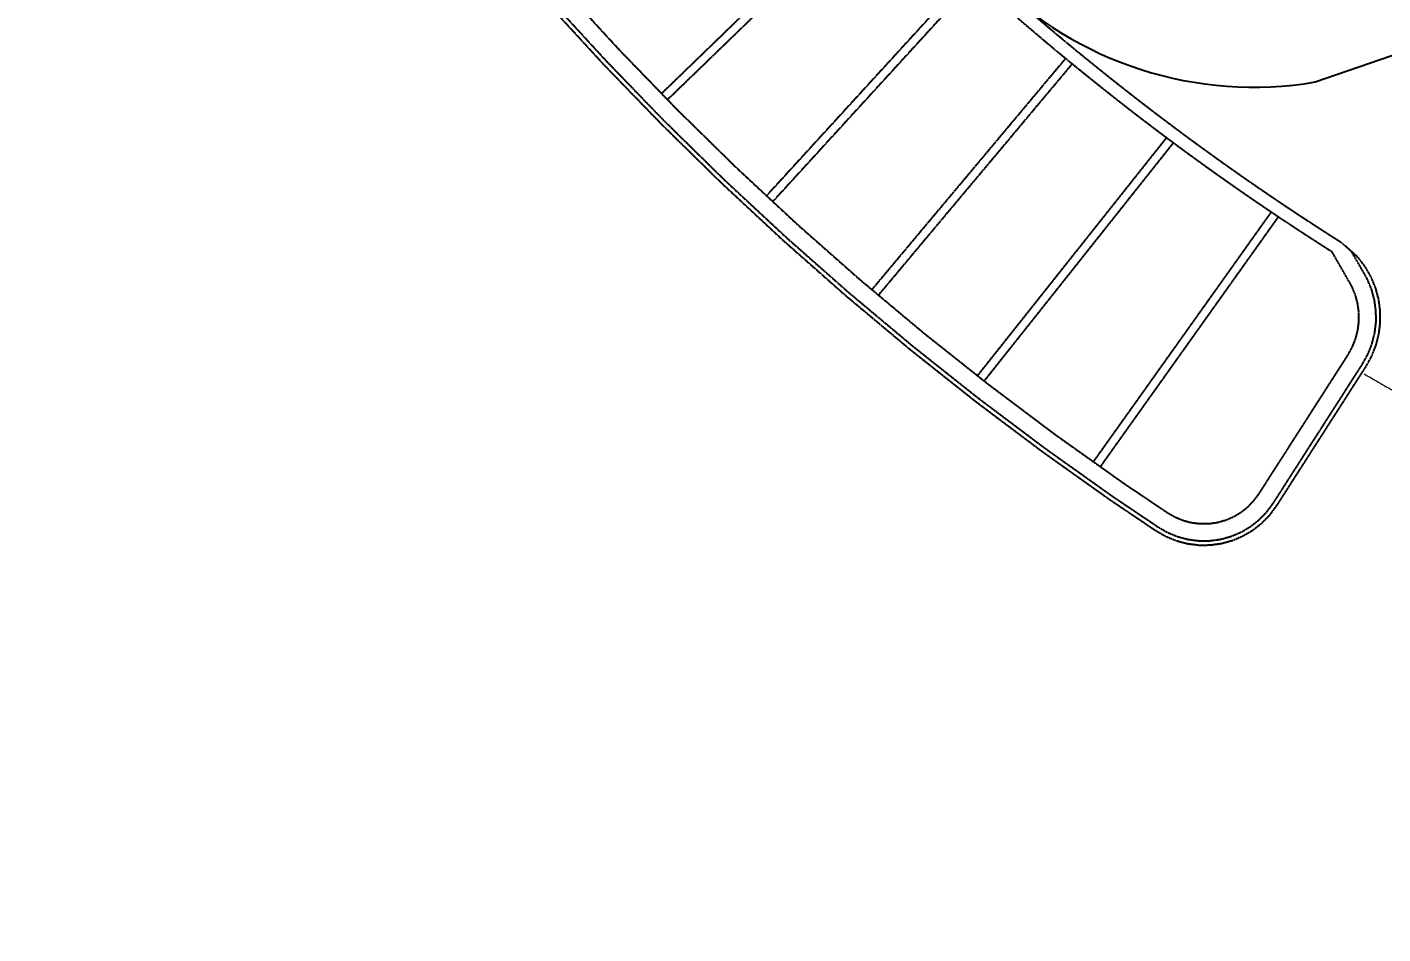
# Model space of a CAD drawing. Header units: millimetres. Extents: x -11451263 to 11578383104, y -507 to 1450429.
# Drawn here: x 11373543 to 11405246, y 1017327 to 1038542 of the extents above; entities that cross this region are included whole.
import ezdxf

# ---------------------------------------------------------------- set-up
doc = ezdxf.new("R2010")
doc.units = ezdxf.units.MM
doc.header["$MEASUREMENT"] = 0
for name, pattern in [('DASH', [0.35, 0.25, -0.1]), ('DASH2-1', [3, 2, -1]), ('HIDDEN', [0.375, 0.25, -0.125])]:
    doc.linetypes.add(name, pattern=pattern)
doc.layers.get('0').update_dxf_attribs({"linetype": 'CONTINUOUS', "lineweight": 13})
doc.layers.get('Defpoints').update_dxf_attribs({"color": 5, "linetype": 'CONTINUOUS', "lineweight": 13})
doc.layers.add('canopy', color=2, linetype='DASH')
for name, color, linetype, lineweight in [('KT-Kich thuoc', 159, 'CONTINUOUS', 18), ('KT-Net khuat', 8, 'HIDDEN', 18), ('KT-Net thay', 7, 'CONTINUOUS', 25)]:
    doc.layers.add(name, color=color, linetype=linetype, lineweight=lineweight)

# ---------------------------------------------------------------- blocks, each defined once
blk = doc.blocks.new('WWW')
at = {"layer": 'Defpoints', "linetype": 'DASH2-1', "lineweight": 13, "ltscale": 1000, "flags": 128}
blk.add_lwpolyline([(11429816.83619249, 1022160.11654377), (11450185.49670112, 1019986.391927242), (11488615.66733754, 1021167.255579472), (11491469.21243858, 1024811.360972404), (11462655.78743005, 1159053.890039921), (11457975.31629252, 1176930.890178204), (11455625.97722399, 1177744.852323532), (11446686.1578691, 1170981.351434231), (11423166.61122441, 1153069.948107719), (11399484.09766066, 1135982.713739872, 0.6848770391193201), (11429816.83619249, 1022160.116543293)], format="xyb", dxfattribs=at)
blk = doc.blocks.new('jghjghjgh')
at = {"layer": 'Defpoints', "linetype": 'HIDDEN', "ltscale": 3000}
blk.add_lwpolyline([(11394694.25461554, 1039953.835560107), (11396593.20741198, 1038249.648662524), (11398561.07576513, 1036625.531335134), (11400594.48670501, 1035084.268352953), (11402689.95479796, 1033628.50250117), (11404565.19286423, 1032437.704732514), (11401425.43196725, 1027323.984116425), (11399368.69566478, 1028630.035355332), (11397069.15783085, 1030227.572757485), (11394837.72252811, 1031918.932119134), (11392678.21457483, 1033701.213073018), (11390594.33535708, 1035571.359432462), (11388589.65648426, 1037526.164439919), (11386667.61366845, 1039562.276277306)], dxfattribs=at)
blk = doc.blocks.new('khgklh')
at = {"ltscale": 5}
blk.add_wipeout([(-47278.18912207483, -41471.12722313382), (-48089.484957259156, -42142.08837353172), (-48288.67031115852, -42889.00286428085), (-48102.73852866702, -43612.34560443474), (-47922.51660508287, -43939.74766264946), (-47058.48383604735, -45509.401905159124), (-45990.437687247984, -47252.82646520353), (-44814.74950312265, -49062.60001582385), (-43184.92007588037, -51386.17313538575), (-41470.319843968384, -53692.63750632329), (-38935.595576243475, -56681.24537455), (-36568.92276664637, -59127.539673744825), (-34131.86845097878, -61572.836340038695), (-31945.905914274983, -63537.47932850512), (-29309.065346600524, -65696.49088001544), (-26544.794602526355, -67760.20985788747), (-25001.57704249961, -68829.99487190816), (-24083.316211557023, -69309.65156913328), (-23284.20832861402, -69358.85880683281), (-22412.891320336617, -69025.63099234027), (-21934.629451861612, -68557.42965265422), (-19706.29760541395, -65080.899354779285), (-19455.031721604995, -64306.783374937135), (-19477.059631615884, -63626.91752529553), (-19788.1433051359, -62873.0295884976), (-20106.830864846714, -62517.28609241512), (-20810.51578617844, -62002.72493344353), (-24039.340480445862, -59768.953578929795), (-27591.749988206135, -56932.95345295036), (-30997.0123507702, -53750.46678262186), (-35200.27143942007, -49171.801879222396), (-37646.78798609228, -45747.47350595112), (-40028.5476658004, -42053.133123464664), (-40881.254089072354, -40556.76540338634), (-41349.97237557732, -40053.00534104964), (-41813.27585067973, -39846.085734733744), (-42437.70609428547, -39820.94819633489), (-43756.883435966454, -40255.403276406374), (-47278.189122075215, -41471.12722313393)], dxfattribs=at).translate(0, 0, -4.458557435840575e-05)
at = {"layer": 'canopy', "ltscale": 5}
for p, q in [((-36246.43560104072, -58815.54875485355), (-31266.93652279489, -53998.1214004372)), ((-36107.37282287329, -58959.28999364225), (-31127.87374462746, -54141.86263922614)), ((-33791.20279422402, -61206.848757862), (-29060.95620875247, -56030.73846889182)), ((-38562.83864487521, -56347.93604099506), (-37246.52672974579, -57781.81176471699)), ((-33643.56582737528, -61341.76845998073), (-28913.31924190372, -56165.65817101102)), ((-37246.52672974579, -57781.81176471699), (-35893.13139235228, -59180.73910481983)), ((-31326.72280088812, -63403.86944692361), (-26796.06895557046, -57994.43858330941)), ((-31173.39677237161, -63532.2872376669), (-26642.74292705394, -58122.8563740527)), ((-35893.13139235228, -59180.73910481983), (-34503.58017355576, -60543.75929688092)), ((-28856.86234891042, -65417.09014347091), (-24435.42717253976, -59848.17060346052)), ((-28700.22727552429, -65541.45032112196), (-24278.79209915362, -59972.5307811118)), ((-34503.58017355576, -60543.75929688092), (-33078.82541489042, -61869.93821884284)), ((-26145.61841902509, -67430.62615695351), (-21985.64899471402, -61587.30301242287)), ((-25982.68949974701, -67546.61825695669), (-21822.72007543594, -61703.29511242581)), ((-33078.82541489042, -61869.93821884284), (-31619.84356826916, -63158.36695962737)), ((-20102.37700936757, -63330.69440049666), (-20570.44113158435, -62512.39627333835)), ((-31619.84356826916, -63158.36695962737), (-30127.63454570062, -64408.16249571496)), ((-20030.02604193613, -63506.03153395548), (-20102.37700936757, -63330.69440049666)), ((-20022.599608358, -63524.02894807898), (-20030.02604193613, -63506.03153395548)), ((-19968.19856432639, -63725.97757942916), (-20022.599608358, -63524.02894807898)), ((-19941.97648147307, -63919.15778498503), (-19968.19856432639, -63725.97757942916)), ((-19940.06707396545, -63933.22454821051), (-19941.97648147307, -63919.15778498503)), ((-19938.92570888251, -64103.72072560445), (-19940.06707396545, -63933.22454821051)), ((-20015.71370857023, -64552.63128051662), (-19964.02128565125, -64349.97247408645)), ((-19964.02128565125, -64349.97247408645), (-19938.66698861681, -64142.36744394235)), ((-19938.66698861681, -64142.36744394235), (-19938.92570888251, -64103.72072560445)), ((-30127.63454570062, -64408.16249571496), (-28603.22103280574, -65618.46827959677)), ((-20092.89557496086, -64747.0166140754), (-20015.71370857023, -64552.63128051662)), ((-22266.61677534319, -68165.42421729153), (-20202.13329161145, -64944.06786470383)), ((-20202.13329161145, -64944.06786470383), (-20092.89557496086, -64747.0166140754)), ((-28603.22103280574, -65618.46827959677), (-27047.64778641053, -66788.45482818421)), ((-27047.64778641053, -66788.45482818421), (-25461.98091864772, -67917.3202911889)), ((-25461.98091864772, -67917.3202911889), (-24428.9929924123, -68612.71006724925)), ((-22537.81539458036, -68487.11660026095), (-22396.88475545496, -68341.60912013252)), ((-22396.88475545496, -68341.60912013252), (-22266.61677534319, -68165.42421729153)), ((-24428.9929924123, -68612.71006724925), (-24239.4336866159, -68722.79167034093)), ((-24239.4336866159, -68722.79167034093), (-24052.33753560856, -68800.4376753791)), ((-23252.47740062512, -68849.69123504113), (-23057.26835302636, -68795.58671067434)), ((-23057.26835302636, -68795.58671067434), (-22870.93812566996, -68716.120251126)), ((-22870.93812566996, -68716.120251126), (-22696.76551780477, -68612.69020475529)), ((-22696.76551780477, -68612.69020475529), (-22537.81539458036, -68487.11660026095)), ((-24052.33753560856, -68800.4376753791), (-23856.61025948636, -68852.63638420927)), ((-23856.61025948636, -68852.63638420927), (-23655.69601466879, -68878.46927120874)), ((-23655.69601466879, -68878.46927120874), (-23453.1302311644, -68877.4817625176)), ((-23453.1302311644, -68877.4817625176), (-23252.47740062512, -68849.69123504113))]:
    blk.add_line(p, q, dxfattribs=at)
blk.add_lwpolyline([(-20359.3869128041, -62290.96361325809, -0.02880441446236033), (-26053.90523550846, -58210.56521315651, -0.05843082379211505), (-35387.04018811136, -48745.02558824362)], format="xyb", dxfattribs=at)
for points in [[(-38935.59557624348, -56681.24537455), (-37610.43090544268, -58124.76452039636), (-36247.93340941332, -59533.10024119716), (-34849.03686958924, -60905.2873218843), (-33414.7000323683, -62240.38535819284), (-31945.90591427498, -63537.47932850511), (-30443.66115343012, -64795.6802694049), (-28908.9953133557, -66014.12587281631), (-27342.96017735824, -67191.98107698502), (-25746.62902769633, -68328.43863878993), (-24694.44106137753, -69036.75355292286), (-24461.78544363566, -69171.86221066804), (-24213.29376406036, -69274.98772180441), (-23953.33865905367, -69344.31541646214), (-23686.49448360875, -69378.62535519723), (-23417.45681770146, -69377.31379591639), (-23150.9598395247, -69340.403817749), (-22891.69301952794, -69268.54491493397), (-22644.21860114858, -69163.00156785373), (-22412.89132033661, -69025.63099234027), (-22201.78177651763, -68858.85045878228), (-22014.6048034355, -68665.59475611651), (-21854.65410028957, -68449.26454919192), (-19772.56272172183, -65200.43338058877), (-19640.03248910606, -64961.36532896978), (-19539.1595866438, -64707.31326066318), (-19471.60013286956, -64442.44817034749), (-19438.46331034042, -64171.11857952678), (-19438.93691257201, -64100.37355306314), (-19440.29315521009, -63897.77914305625), (-19446.52005514503, -63851.90505560243), (-19477.05963161588, -63626.91752529552), (-19548.15909971297, -63362.98067394935), (-19567.82937964238, -63315.31120109686), (-19652.42425744049, -63110.30187081255), (-19788.14330513589, -62873.02958849759), (-19953.0880183652, -62655.05932116869), (-20359.3869128041, -62290.96361325809)], [(-38861.04418997839, -56614.58350783063), (-37537.65007030405, -58056.17396926007), (-36176.97300602123, -59462.62801390153), (-34779.94553037547, -60832.98171688977), (-33347.52510885894, -62166.29593033541), (-31880.69344508834, -63461.65685471718), (-30380.45583187602, -64718.17671467329), (-28847.84045724012, -65934.99435417715), (-27283.89769918285, -67111.27582721447), (-25689.69940587319, -68246.21496927913), (-24641.35144758411, -68951.94485578837), (-24417.31509223394, -69082.04810260131), (-24181.10251836851, -69180.07771251991), (-23933.99297914095, -69245.97961001133), (-23680.33478982002, -69278.59413839958), (-23424.59150039405, -69277.34738923667), (-23171.26335174404, -69242.26130120724), (-22924.80808622949, -69173.95327408274), (-22689.5625060536, -69073.62530450837), (-22469.66615982912, -68943.04283482244), (-22268.98850013129, -68784.50368707918), (-22091.06079383753, -68600.79762891761), (-21937.04663529433, -68392.49648280384), (-19858.4768357072, -65149.1602774238), (-19730.60510627739, -64918.49558599188), (-19634.47041102871, -64676.37686463038), (-19570.08436342515, -64423.95303109277), (-19538.50404599495, -64165.3683524126), (-19538.93467183411, -64101.04298757052), (-19540.24793896079, -63904.86822408473), (-19545.61134041101, -63865.35560147732), (-19575.28741815686, -63646.72953612742), (-19643.04720144346, -63395.19032877393), (-19660.2687121015, -63353.45526766905), (-19742.41480782814, -63154.38037674443), (-20106.83086484671, -62517.2860924151)]]:
    blk.add_lwpolyline(points, dxfattribs=at)
for centre, radius, start, end in [((9640.171443359926, -13681.71893783449), 57369.12703525322, 217.3699618016917, 231.2839867652091), ((12178.66719236597, -10867.76427629706), 61152.85856062821, 231.0772464257117, 237.6202292020021)]:
    blk.add_arc(centre, radius, start, end, dxfattribs=at)

msp = doc.modelspace()

# ---------------------------------------------------------------- linework, layer by layer
at = {"layer": 'KT-Net thay'}
msp.add_lwpolyline([(11396107.90792437, 1039685.926823595, 0.2439045336676132), (11403664.70561562, 1037258.323705433), (11416891.61681161, 1041818.443626517, -0.4300753487524684), (11428470.18972022, 1037297.908884607), (11431959.01760873, 1027216.007461658, 0.2618070915274689), (11440651.69393651, 1021759.336323082)], format="xyb", dxfattribs=at)

# ---------------------------------------------------------------- block references
at = {"layer": 'KT-Kich thuoc'}
msp.add_blockref('WWW', (0, 0), dxfattribs=at)
at = {"layer": 'KT-Net khuat'}
msp.add_blockref('jghjghjgh', (-1.7508864402771e-07, -1.098960638046265e-07), dxfattribs=at)

# ---------------------------------------------------------------- next in the draw order: block references
at = {"layer": 'KT-Net thay'}
msp.add_blockref('khgklh', (11424624.74619251, 1095803.118012011, 4.458557435840575e-05), dxfattribs=at)

doc.saveas('drawing.dxf')
